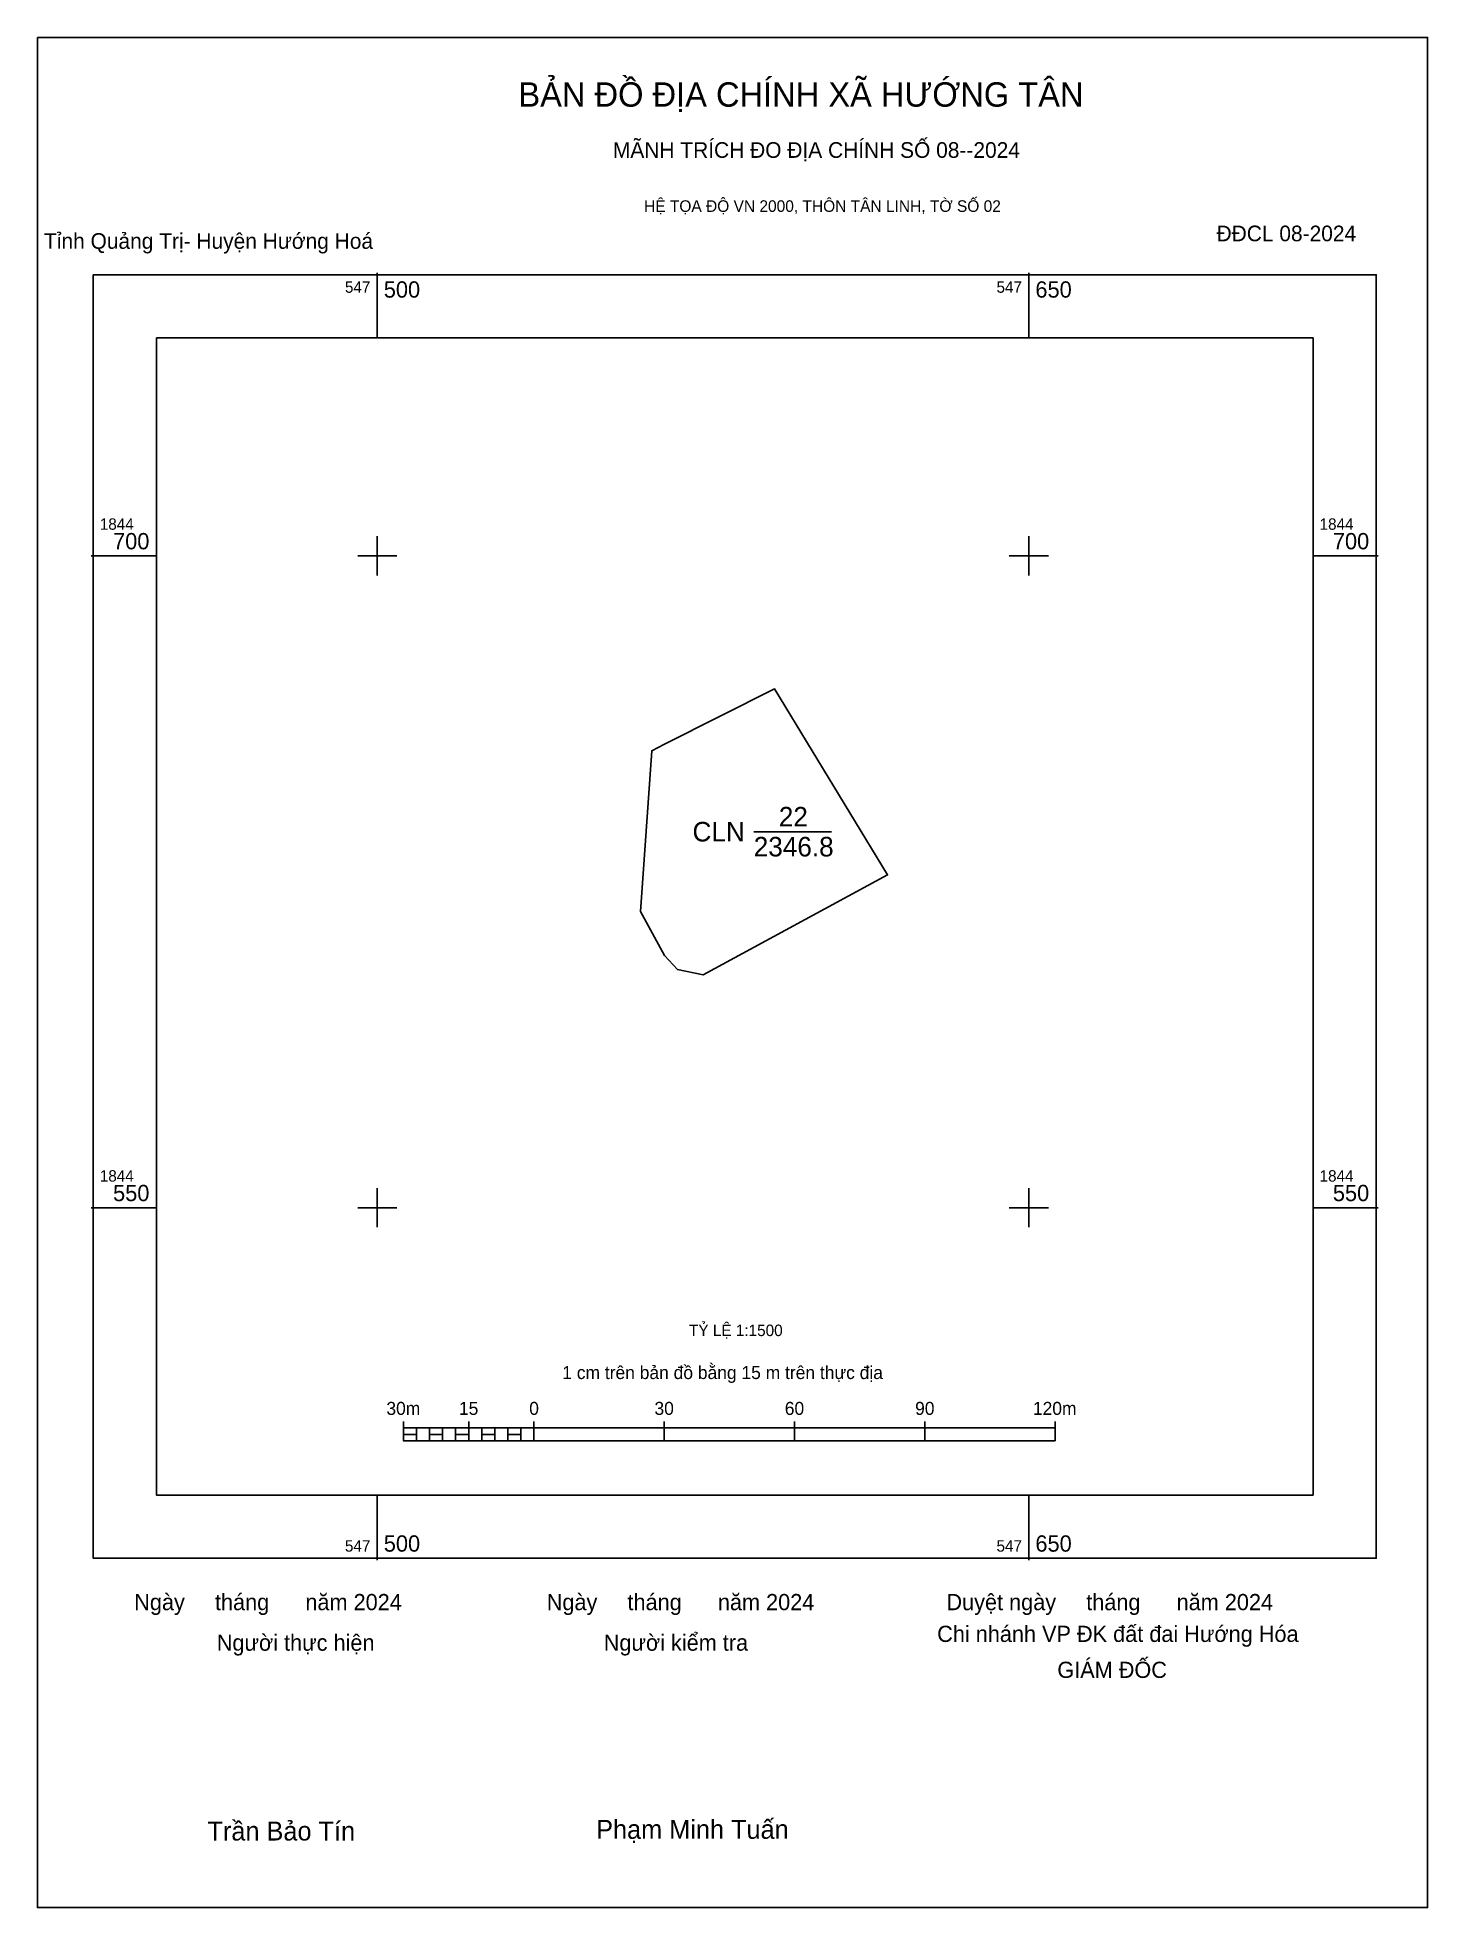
# Model space of a CAD drawing. Extents: x 547422 to 547742, y 1844389 to 1844819.
import ezdxf

# ---------------------------------------------------------------- set-up
doc = ezdxf.new("R2010")
doc.units = 0
for name, color, linetype in [('Level 10', 7, 'Continuous'), ('Level 13', 7, 'Continuous'), ('Level 15', 7, 'Continuous'), ('Level 22', 7, 'Continuous'), ('Level 27', 7, 'Continuous'), ('Level 6', 7, 'Continuous'), ('Level 62', 7, 'Continuous'), ('Level 63', 7, 'Continuous'), ('Level 9', 7, 'Continuous')]:
    doc.layers.add(name, color=color, linetype=linetype)

msp = doc.modelspace()

# ---------------------------------------------------------------- linework, layer by layer
at = {"layer": 'Level 10'}
msp.add_lwpolyline([(547566.13, 1844608), (547560.63, 1844618.17), (547563.17, 1844655.16), (547566.1, 1844656.64), (547591.43, 1844669.43), (547617.47, 1844626.59), (547575.02, 1844603.61), (547569.08, 1844604.8)], close=True, dxfattribs=at)
at = {"layer": 'Level 15'}
msp.add_lwpolyline([(547421.76, 1844819.3), (547741.79, 1844819.3), (547741.79, 1844388.93), (547421.76, 1844388.93)], close=True, dxfattribs=at)
at = {"layer": 'Level 22'}
msp.add_line((547586.66, 1844636.52), (547604.57, 1844636.52), dxfattribs=at)
at = {"layer": 'Level 27'}
for p, q in [((547591.43, 1844669.43), (547591.44, 1844669.43)), ((547566.1, 1844656.64), (547566.09, 1844656.65)), ((547617.47, 1844626.59), (547617.48, 1844626.59)), ((547560.63, 1844618.17), (547560.62, 1844618.18))]:
    msp.add_line(p, q, dxfattribs=at)
at = {"layer": 'Level 62'}
msp.add_lwpolyline([(547449.16, 1844750.14), (547715.43, 1844750.14), (547715.43, 1844483.87), (547449.16, 1844483.87)], close=True, dxfattribs=at)
at = {"layer": 'Level 63'}
for p, q in [((547500, 1844765.14), (547500, 1844750.14)), ((547650, 1844765.14), (547650, 1844750.14)), ((547500, 1844704.5), (547500, 1844695.5)), ((547650, 1844704.5), (547650, 1844695.5)), ((547434.16, 1844700), (547449.16, 1844700)), ((547495.5, 1844700), (547504.5, 1844700)), ((547645.5, 1844700), (547654.5, 1844700)), ((547715.43, 1844700), (547730.43, 1844700)), ((547500, 1844554.5), (547500, 1844545.5)), ((547650, 1844554.5), (547650, 1844545.5)), ((547434.16, 1844550), (547449.16, 1844550)), ((547495.5, 1844550), (547504.5, 1844550)), ((547645.5, 1844550), (547654.5, 1844550)), ((547715.43, 1844550), (547730.43, 1844550)), ((547506.04, 1844500.81), (547506.04, 1844496.31)), ((547521.04, 1844500.81), (547521.04, 1844496.31)), ((547536.04, 1844500.81), (547536.04, 1844496.31)), ((547566.04, 1844500.81), (547566.04, 1844496.31)), ((547596.04, 1844500.81), (547596.04, 1844496.31)), ((547626.04, 1844500.81), (547626.04, 1844496.31)), ((547656.04, 1844500.81), (547656.04, 1844496.31)), ((547506.04, 1844499.31), (547656.04, 1844499.31)), ((547506.04, 1844496.31), (547656.04, 1844496.31)), ((547509.04, 1844499.31), (547509.04, 1844496.31)), ((547512.04, 1844499.31), (547512.04, 1844496.31)), ((547515.04, 1844499.31), (547515.04, 1844496.31)), ((547518.04, 1844499.31), (547518.04, 1844496.31)), ((547521.04, 1844499.31), (547521.04, 1844496.31)), ((547524.04, 1844499.31), (547524.04, 1844496.31)), ((547527.04, 1844499.31), (547527.04, 1844496.31)), ((547530.04, 1844499.31), (547530.04, 1844496.31)), ((547533.04, 1844499.31), (547533.04, 1844496.31)), ((547536.04, 1844499.31), (547536.04, 1844496.31)), ((547500, 1844483.87), (547500, 1844468.87)), ((547650, 1844483.87), (547650, 1844468.87))]:
    msp.add_line(p, q, dxfattribs=at)
for points in [[(547434.63, 1844764.67), (547729.96, 1844764.67), (547729.96, 1844469.34), (547434.63, 1844469.34)], [(547506.04, 1844497.81), (547509.04, 1844497.81), (547509.04, 1844496.31), (547506.04, 1844496.31)], [(547506.04, 1844497.81), (547509.04, 1844497.81), (547509.04, 1844496.31), (547506.04, 1844496.31)], [(547512.04, 1844497.81), (547515.04, 1844497.81), (547515.04, 1844496.31), (547512.04, 1844496.31)], [(547518.04, 1844497.81), (547521.04, 1844497.81), (547521.04, 1844496.31), (547518.04, 1844496.31)], [(547524.04, 1844497.81), (547527.04, 1844497.81), (547527.04, 1844496.31), (547524.04, 1844496.31)], [(547530.04, 1844497.81), (547533.04, 1844497.81), (547533.04, 1844496.31), (547530.04, 1844496.31)]]:
    msp.add_lwpolyline(points, close=True, dxfattribs=at)

# ---------------------------------------------------------------- texts
at = {"layer": 'Level 13'}
for s, p in [('22', (547592.43, 1844637.72)), ('CLN', (547572.57, 1844634.27)), ('2346.8', (547586.66, 1844630.82))]:
    msp.add_text(s, height=4.5, dxfattribs=at).set_placement(p)
at = {"layer": 'Level 6'}
msp.add_text('TỶ LỆ 1:1500', height=2.6369, dxfattribs=at).set_placement((547571.76, 1844520.45))
at = {"layer": 'Level 63'}
for s, height, p in [('BẢN ĐỒ ĐỊA CHÍNH XÃ HƯỚNG TÂN ', 5.6155, (547532.49, 1844803.36)), ('MÃNH TRÍCH ĐO ĐỊA CHÍNH SỐ 08--2024', 3.6033, (547554.24, 1844791.59)), ('HỆ TỌA ĐỘ VN 2000, THÔN TÂN LINH, TỜ SỐ 02', 2.6674, (547561.41, 1844779.15)), ('547', 2.625, (547492.55, 1844760.54)), ('500', 3.75, (547501.5, 1844759.42)), ('547', 2.625, (547642.55, 1844760.54)), ('650', 3.75, (547651.5, 1844759.42)), ('1844', 2.625, (547436.13, 1844706)), ('1844', 2.625, (547716.93, 1844706)), ('700', 3.75, (547439.18, 1844701.5)), ('700', 3.75, (547719.98, 1844701.5)), ('1844', 2.625, (547436.13, 1844556)), ('1844', 2.625, (547716.93, 1844556)), ('550', 3.75, (547439.18, 1844551.5)), ('550', 3.75, (547719.98, 1844551.5)), ('1 cm trên bản đồ bằng 15 m trên thực địa', 3, (547542.58, 1844510.56)), ('30m', 3, (547502.1, 1844502.31)), ('15', 3, (547518.8, 1844502.31)), ('0', 3, (547534.98, 1844502.31)), ('30', 3, (547563.81, 1844502.31)), ('60', 3, (547593.81, 1844502.31)), ('90', 3, (547623.81, 1844502.31)), ('120m', 3, (547650.93, 1844502.31)), ('500', 3.75, (547501.5, 1844470.84)), ('650', 3.75, (547651.5, 1844470.84)), ('547', 2.625, (547492.55, 1844470.84)), ('547', 2.625, (547642.55, 1844470.84)), ('Ngày     tháng      năm 2024', 3.7325, (547444.05, 1844457.37)), ('Ngày     tháng      năm 2024', 3.7325, (547539.01, 1844457.37)), ('Duyệt ngày     tháng      năm 2024', 3.7325, (547631.02, 1844457.37)), ('Chi nhánh VP ĐK đất đai Hướng Hóa', 3.7325, (547628.89, 1844450.06)), ('Người thực hiện', 3.7325, (547463.05, 1844448.04)), ('Người kiểm tra', 3.7325, (547552.13, 1844448.04)), ('GIÁM ĐỐC', 3.732, (547656.55, 1844441.78)), ('Trần Bảo Tín', 4.3536, (547460.92, 1844404.37)), ('Phạm Minh Tuấn', 4.3536, (547550.38, 1844404.76))]:
    msp.add_text(s, height=height, dxfattribs=at).set_placement(p)
at = {"layer": 'Level 9'}
for s, p in [('ĐĐCL 08-2024', (547693.2, 1844772.39)), ('Tỉnh Quảng Trị- Huyện Hướng Hoá', (547423.28, 1844770.65))]:
    msp.add_text(s, height=3.6033, dxfattribs=at).set_placement(p)

doc.saveas('drawing.dxf')
